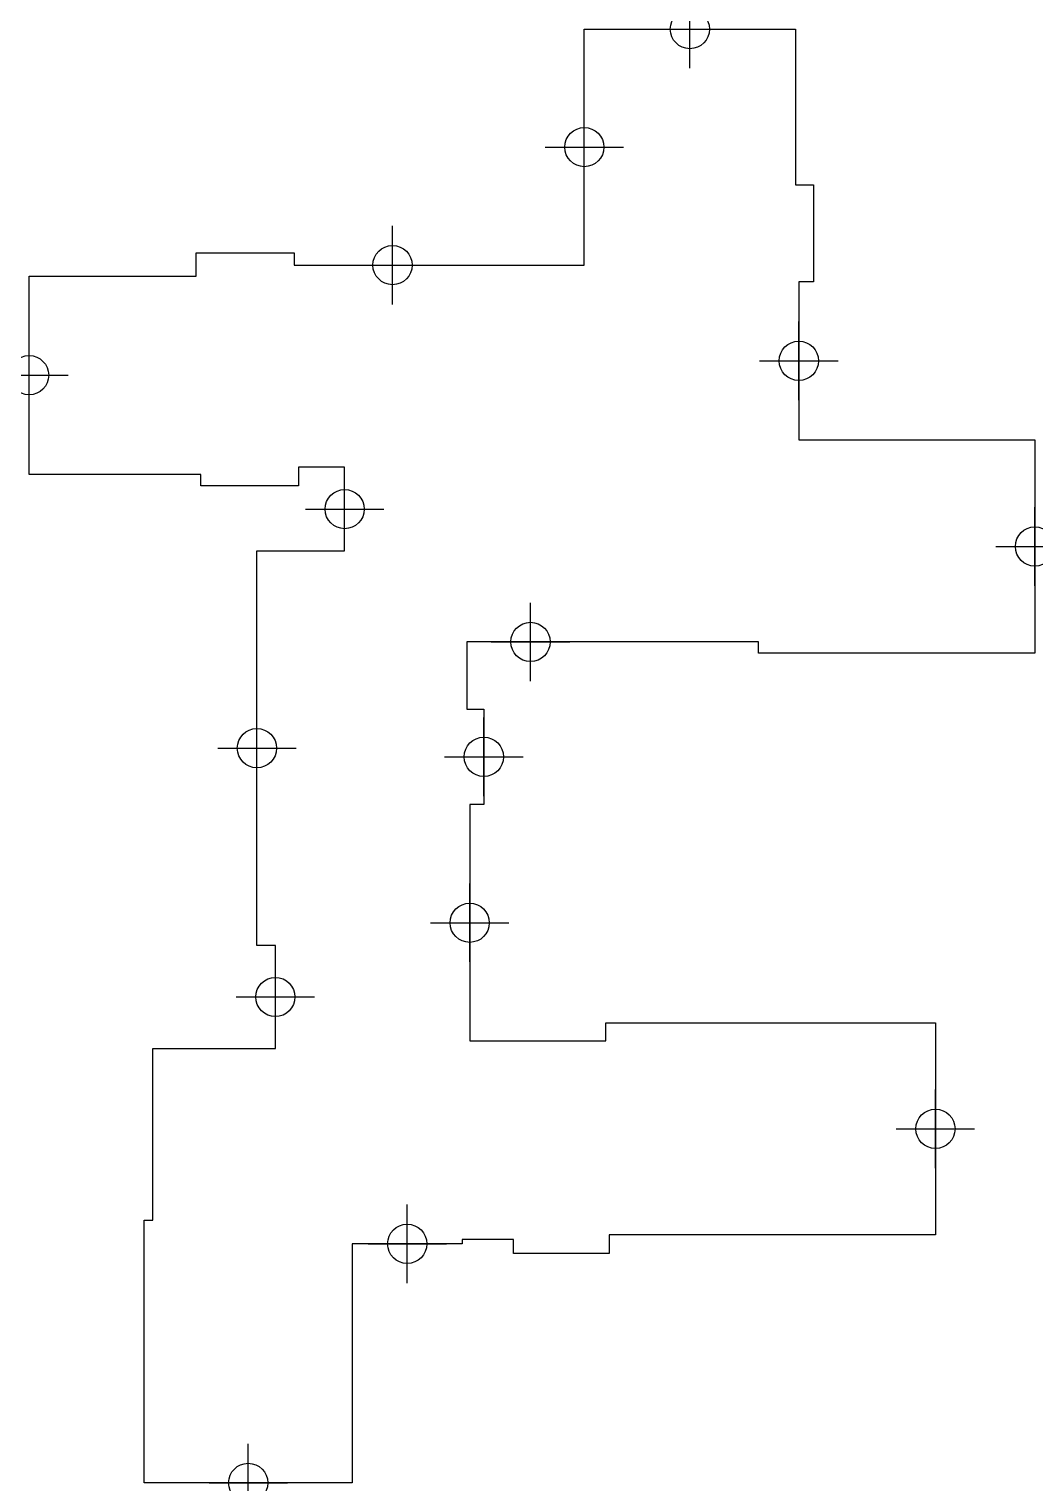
# Model space of a CAD drawing. Header units: inches. Extents: x 6804678 to 6804935, y 1843729 to 1844099.
import ezdxf

# ---------------------------------------------------------------- set-up
doc = ezdxf.new("R2010")
doc.units = ezdxf.units.IN
doc.header["$MEASUREMENT"] = 0
doc.header["$PDMODE"] = 34
doc.header["$PDSIZE"] = 10
doc.layers.get('0').update_dxf_attribs({"color": 141})
doc.layers.add('Doors', color=50, linetype='Continuous')

msp = doc.modelspace()

# ---------------------------------------------------------------- linework, layer by layer
msp.add_lwpolyline([(6804819.91, 1844039.09), (6804819.91, 1844099.24), (6804873.75, 1844099.24), (6804873.75, 1844059.54), (6804878.37, 1844059.54), (6804878.37, 1844034.8), (6804874.59, 1844034.8), (6804874.59, 1843994.57), (6804934.79, 1843994.57), (6804934.79, 1843940.18), (6804864.32, 1843940.18), (6804864.32, 1843943.06), (6804789.97, 1843943.06), (6804789.97, 1843925.96), (6804794.29, 1843925.96), (6804794.29, 1843901.61), (6804790.69, 1843901.61), (6804790.69, 1843841.39), (6804825.4, 1843841.39), (6804825.4, 1843846), (6804909.42, 1843846), (6804909.42, 1843791.98), (6804826.28, 1843791.98), (6804826.28, 1843787.21), (6804801.88, 1843787.21), (6804801.88, 1843790.78), (6804788.79, 1843790.78), (6804788.79, 1843789.68), (6804760.74, 1843789.68), (6804760.74, 1843728.75), (6804707.71, 1843728.75), (6804707.71, 1843795.72), (6804709.9, 1843795.72), (6804709.9, 1843839.46), (6804741.15, 1843839.46), (6804741.15, 1843865.7), (6804736.45, 1843865.7), (6804736.45, 1843966.25), (6804758.81, 1843966.25), (6804758.81, 1843987.57), (6804747.06, 1843987.57), (6804747.06, 1843982.85), (6804722.13, 1843982.85), (6804722.13, 1843985.77), (6804678.36, 1843985.77), (6804678.36, 1844036.29), (6804720.94, 1844036.29), (6804720.94, 1844042.21), (6804745.92, 1844042.21), (6804745.92, 1844039.09), (6804819.91, 1844039.09)], close=True)
at = {"layer": 'Doors'}
for p in [(6804846.83, 1844099.24), (6804819.91, 1844069.16), (6804771.02, 1844039.09), (6804874.59, 1844014.69), (6804678.36, 1844011.03), (6804758.81, 1843976.91), (6804934.79, 1843967.38), (6804806.19, 1843943.06), (6804736.45, 1843915.98), (6804794.29, 1843913.79), (6804790.69, 1843871.5), (6804741.15, 1843852.58), (6804909.42, 1843818.99), (6804774.77, 1843789.68), (6804734.23, 1843728.75)]:
    msp.add_point(p, dxfattribs=at)

doc.saveas('drawing.dxf')
